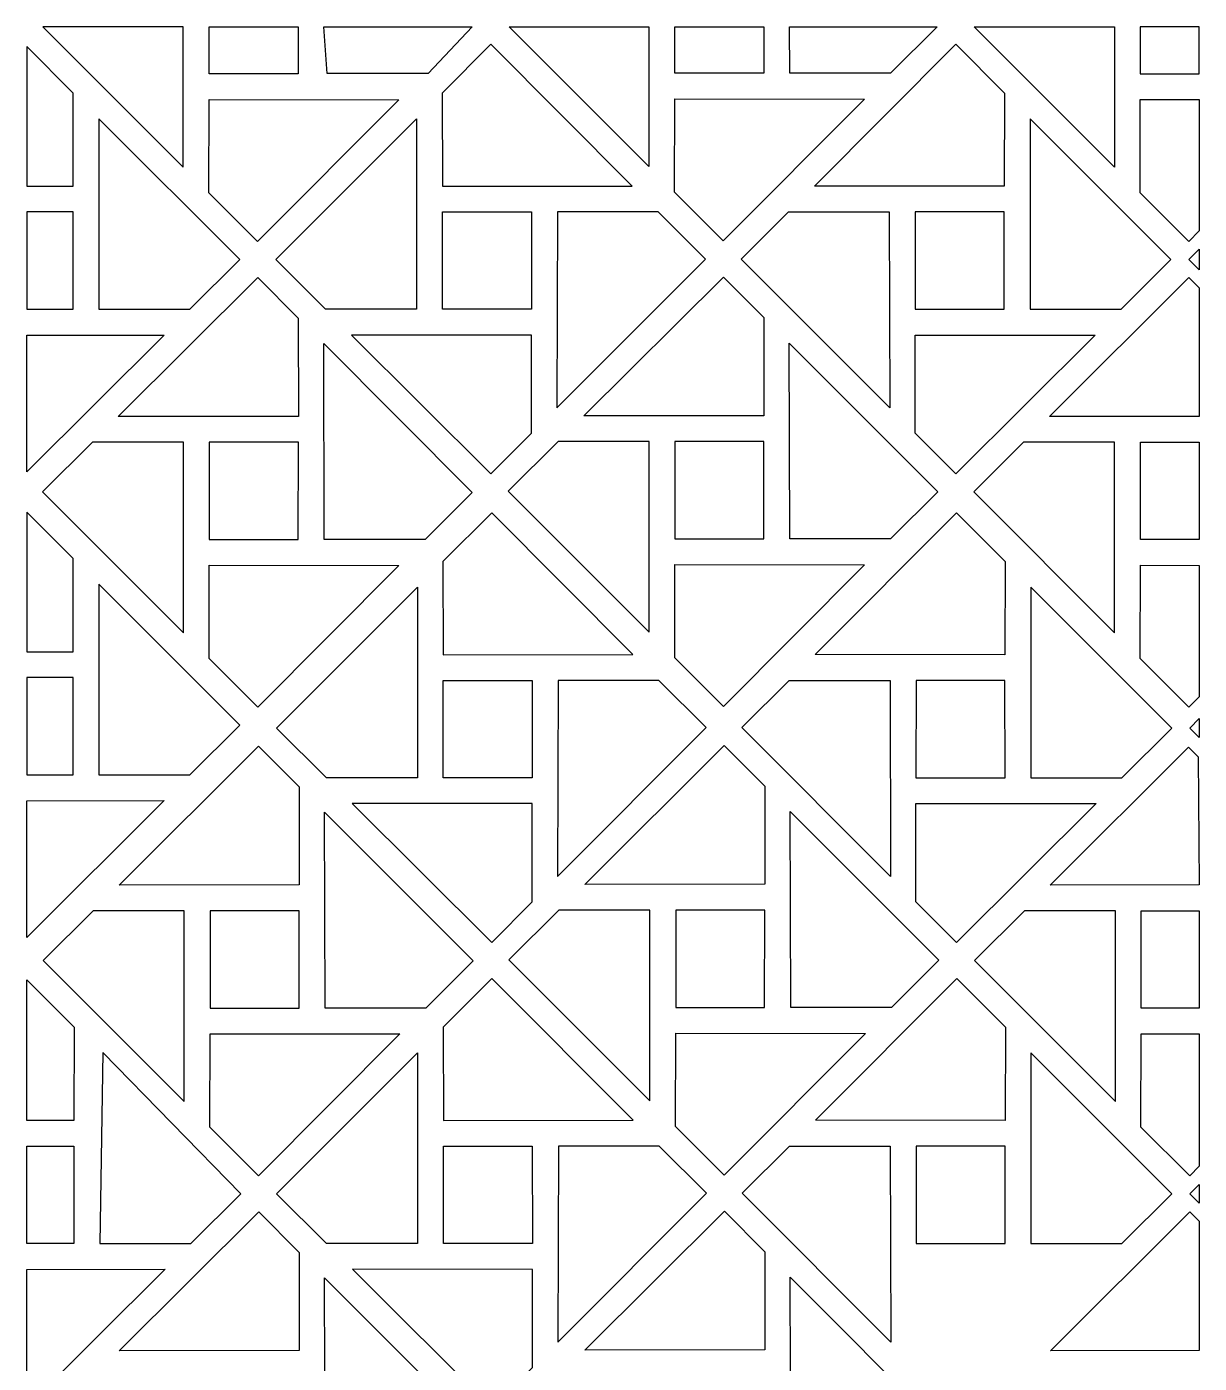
# Model space of a CAD drawing. Header units: centimetres. Extents: x -85 to 85, y -108 to 108.
# Drawn here: x -85 to -3.1, y 14.3 to 107.6 of the extents above; entities that cross this region are included whole.
import ezdxf

# ---------------------------------------------------------------- set-up
doc = ezdxf.new("R2010")
doc.units = ezdxf.units.CM
doc.header["$MEASUREMENT"] = 0
doc.layers.add('layer 1', color=7, linetype='Continuous')

msp = doc.modelspace()

# ---------------------------------------------------------------- linework, layer by layer
at = {"layer": 'layer 1', "color": 177}
for points, knots in [([(-83.82229, 107.6287), (-83.82229, 107.6287), (-74.02017, 107.62869), (-74.02017, 107.62869), (-74.02017, 107.62869), (-74.02017, 107.62869), (-74.02049, 97.82103), (-74.02049, 97.82103), (-74.02049, 97.82103), (-74.02049, 97.82103), (-83.82229, 107.6287), (-83.82229, 107.6287)], [0, 0, 0, 0, 0.25, 0.25, 0.25, 0.25, 0.5, 0.5, 0.5, 0.5, 1, 1, 1, 1]), ([(-66.006, 107.62869), (-66.006, 107.62869), (-72.21805, 107.62869), (-72.21805, 107.62869), (-72.21805, 107.62869), (-72.21805, 107.62869), (-72.21789, 104.33519), (-72.21789, 104.33519), (-72.21789, 104.33519), (-72.21789, 104.33519), (-66.0105, 104.33519), (-66.0105, 104.33519), (-66.0105, 104.33519), (-66.0105, 104.33519), (-66.006, 107.62869), (-66.006, 107.62869)], [0, 0, 0, 0, 0.2, 0.2, 0.2, 0.2, 0.4, 0.4, 0.4, 0.4, 0.6, 0.6, 0.6, 0.6, 1, 1, 1, 1]), ([(-64.20351, 107.62869), (-64.20351, 107.62869), (-63.97301, 104.36098), (-63.97301, 104.36098), (-63.97301, 104.36098), (-63.97301, 104.36098), (-56.93995, 104.36098), (-56.93995, 104.36098), (-56.93995, 104.36098), (-56.93995, 104.36098), (-53.85837, 107.62869), (-53.85837, 107.62869), (-53.85837, 107.62869), (-53.85837, 107.62869), (-64.20351, 107.62869), (-64.20351, 107.62869)], [0, 0, 0, 0, 0.2, 0.2, 0.2, 0.2, 0.4, 0.4, 0.4, 0.4, 0.6, 0.6, 0.6, 0.6, 1, 1, 1, 1]), ([(-41.5166, 107.6287), (-41.5166, 107.6287), (-51.27441, 107.6287), (-51.27441, 107.6287), (-51.27441, 107.6287), (-51.27441, 107.6287), (-41.51692, 97.86537), (-41.51692, 97.86537), (-41.51692, 97.86537), (-41.51692, 97.86537), (-41.5166, 107.6287), (-41.5166, 107.6287)], [0, 0, 0, 0, 0.25, 0.25, 0.25, 0.25, 0.5, 0.5, 0.5, 0.5, 1, 1, 1, 1]), ([(-33.50248, 107.62868), (-33.50248, 107.62868), (-39.71449, 107.62869), (-39.71449, 107.62869), (-39.71449, 107.62869), (-39.71449, 107.62869), (-39.71432, 104.37953), (-39.71432, 104.37953), (-39.71432, 104.37953), (-39.71432, 104.37953), (-33.50693, 104.37953), (-33.50693, 104.37953), (-33.50693, 104.37953), (-33.50693, 104.37953), (-33.50248, 107.62868), (-33.50248, 107.62868)], [0, 0, 0, 0, 0.2, 0.2, 0.2, 0.2, 0.4, 0.4, 0.4, 0.4, 0.6, 0.6, 0.6, 0.6, 1, 1, 1, 1]), ([(-21.39924, 107.62869), (-21.39924, 107.62869), (-31.69981, 107.62868), (-31.69981, 107.62868), (-31.69981, 107.62868), (-31.69981, 107.62868), (-31.69052, 104.37953), (-31.69052, 104.37953), (-31.69052, 104.37953), (-31.69052, 104.37953), (-24.65746, 104.37953), (-24.65746, 104.37953), (-24.65746, 104.37953), (-24.65746, 104.37953), (-21.39924, 107.62869), (-21.39924, 107.62869)], [0, 0, 0, 0, 0.2, 0.2, 0.2, 0.2, 0.4, 0.4, 0.4, 0.4, 0.6, 0.6, 0.6, 0.6, 1, 1, 1, 1]), ([(-9.02043, 107.62868), (-9.02043, 107.62868), (-18.82235, 107.62869), (-18.82235, 107.62869), (-18.82235, 107.62869), (-18.82235, 107.62869), (-9.02075, 97.82123), (-9.02075, 97.82123), (-9.02075, 97.82123), (-9.02075, 97.82123), (-9.02043, 107.62868), (-9.02043, 107.62868)], [0, 0, 0, 0, 0.25, 0.25, 0.25, 0.25, 0.5, 0.5, 0.5, 0.5, 1, 1, 1, 1]), ([(-7.21832, 107.6287), (-7.21832, 107.6287), (-3.1031, 107.62867), (-3.1031, 107.62867), (-3.1031, 107.62867), (-3.1031, 107.62867), (-3.10313, 104.33539), (-3.10313, 104.33539), (-3.10313, 104.33539), (-3.10313, 104.33539), (-7.21815, 104.33539), (-7.21815, 104.33539), (-7.21815, 104.33539), (-7.21815, 104.33539), (-7.21832, 107.6287), (-7.21832, 107.6287)], [0, 0, 0, 0, 0.2, 0.2, 0.2, 0.2, 0.4, 0.4, 0.4, 0.4, 0.6, 0.6, 0.6, 0.6, 1, 1, 1, 1]), ([(-42.69221, 96.50137), (-42.69221, 96.50137), (-55.93214, 96.48756), (-55.93214, 96.48756), (-55.93214, 96.48756), (-55.93214, 96.48756), (-55.95015, 102.99781), (-55.95015, 102.99781), (-55.95015, 102.99781), (-55.95015, 102.99781), (-52.54994, 106.40093), (-52.54994, 106.40093), (-52.54994, 106.40093), (-52.54994, 106.40093), (-42.69221, 96.50137), (-42.69221, 96.50137)], [0, 0, 0, 0, 0.2, 0.2, 0.2, 0.2, 0.4, 0.4, 0.4, 0.4, 0.6, 0.6, 0.6, 0.6, 1, 1, 1, 1]), ([(-29.95875, 96.50137), (-29.95875, 96.50137), (-16.71882, 96.48756), (-16.71882, 96.48756), (-16.71882, 96.48756), (-16.71882, 96.48756), (-16.70081, 102.99781), (-16.70081, 102.99781), (-16.70081, 102.99781), (-16.70081, 102.99781), (-20.10102, 106.40093), (-20.10102, 106.40093), (-20.10102, 106.40093), (-20.10102, 106.40093), (-29.95875, 96.50137), (-29.95875, 96.50137)], [0, 0, 0, 0, 0.2, 0.2, 0.2, 0.2, 0.4, 0.4, 0.4, 0.4, 0.6, 0.6, 0.6, 0.6, 1, 1, 1, 1]), ([(-84.95026, 106.25005), (-84.95026, 106.25005), (-81.7008, 102.99781), (-81.7008, 102.99781), (-81.7008, 102.99781), (-81.7008, 102.99781), (-81.71881, 96.48756), (-81.71881, 96.48756), (-81.71881, 96.48756), (-81.71881, 96.48756), (-84.95026, 96.49091), (-84.95026, 96.49091), (-84.95026, 96.49091), (-84.95026, 96.49091), (-84.95026, 106.25005), (-84.95026, 106.25005)], [0, 0, 0, 0, 0.2, 0.2, 0.2, 0.2, 0.4, 0.4, 0.4, 0.4, 0.6, 0.6, 0.6, 0.6, 1, 1, 1, 1]), ([(-58.97792, 102.52819), (-58.97792, 102.52819), (-72.21785, 102.542), (-72.21785, 102.542), (-72.21785, 102.542), (-72.21785, 102.542), (-72.23586, 96.03175), (-72.23586, 96.03175), (-72.23586, 96.03175), (-72.23586, 96.03175), (-68.83565, 92.62863), (-68.83565, 92.62863), (-68.83565, 92.62863), (-68.83565, 92.62863), (-58.97792, 102.52819), (-58.97792, 102.52819)], [0, 0, 0, 0, 0.2, 0.2, 0.2, 0.2, 0.4, 0.4, 0.4, 0.4, 0.6, 0.6, 0.6, 0.6, 1, 1, 1, 1]), ([(-26.47435, 102.57253), (-26.47435, 102.57253), (-39.71428, 102.58634), (-39.71428, 102.58634), (-39.71428, 102.58634), (-39.71428, 102.58634), (-39.73229, 96.07609), (-39.73229, 96.07609), (-39.73229, 96.07609), (-39.73229, 96.07609), (-36.33208, 92.67297), (-36.33208, 92.67297), (-36.33208, 92.67297), (-36.33208, 92.67297), (-26.47435, 102.57253), (-26.47435, 102.57253)], [0, 0, 0, 0, 0.2, 0.2, 0.2, 0.2, 0.4, 0.4, 0.4, 0.4, 0.6, 0.6, 0.6, 0.6, 1, 1, 1, 1]), ([(-3.10312, 93.36473), (-3.10312, 93.36473), (-3.10312, 102.5379), (-3.10312, 102.5379), (-3.10312, 102.5379), (-3.10312, 102.5379), (-7.21811, 102.5422), (-7.21811, 102.5422), (-7.21811, 102.5422), (-7.21811, 102.5422), (-7.23612, 96.03195), (-7.23612, 96.03195), (-7.23612, 96.03195), (-7.23612, 96.03195), (-3.83591, 92.62883), (-3.83591, 92.62883), (-3.83591, 92.62883), (-3.83591, 92.62883), (-3.10312, 93.36473), (-3.10312, 93.36473)], [0, 0, 0, 0, 0.16666667, 0.16666667, 0.16666667, 0.16666667, 0.33333333, 0.33333333, 0.33333333, 0.33333333, 0.5, 0.5, 0.5, 0.5, 0.66666667, 0.66666667, 0.66666667, 0.66666667, 1, 1, 1, 1]), ([(-79.91617, 101.20853), (-79.91617, 101.20853), (-70.07832, 91.36479), (-70.07832, 91.36479), (-70.07832, 91.36479), (-70.07832, 91.36479), (-73.56486, 87.89549), (-73.56486, 87.89549), (-73.56486, 87.89549), (-73.56486, 87.89549), (-79.91659, 87.89531), (-79.91659, 87.89531), (-79.91659, 87.89531), (-79.91659, 87.89531), (-79.91617, 101.20853), (-79.91617, 101.20853)], [0, 0, 0, 0, 0.2, 0.2, 0.2, 0.2, 0.4, 0.4, 0.4, 0.4, 0.6, 0.6, 0.6, 0.6, 1, 1, 1, 1]), ([(-57.73478, 101.20853), (-57.73478, 101.20853), (-67.57263, 91.36479), (-67.57263, 91.36479), (-67.57263, 91.36479), (-67.57263, 91.36479), (-64.08609, 87.89549), (-64.08609, 87.89549), (-64.08609, 87.89549), (-64.08609, 87.89549), (-57.73436, 87.89531), (-57.73436, 87.89531), (-57.73436, 87.89531), (-57.73436, 87.89531), (-57.73478, 101.20853), (-57.73478, 101.20853)], [0, 0, 0, 0, 0.2, 0.2, 0.2, 0.2, 0.4, 0.4, 0.4, 0.4, 0.6, 0.6, 0.6, 0.6, 1, 1, 1, 1]), ([(-14.91618, 101.20853), (-14.91618, 101.20853), (-5.07833, 91.36479), (-5.07833, 91.36479), (-5.07833, 91.36479), (-5.07833, 91.36479), (-8.56487, 87.89549), (-8.56487, 87.89549), (-8.56487, 87.89549), (-8.56487, 87.89549), (-14.9166, 87.89531), (-14.9166, 87.89531), (-14.9166, 87.89531), (-14.9166, 87.89531), (-14.91618, 101.20853), (-14.91618, 101.20853)], [0, 0, 0, 0, 0.2, 0.2, 0.2, 0.2, 0.4, 0.4, 0.4, 0.4, 0.6, 0.6, 0.6, 0.6, 1, 1, 1, 1]), ([(-84.95026, 94.69437), (-84.95026, 94.69437), (-81.71877, 94.69437), (-81.71877, 94.69437), (-81.71877, 94.69437), (-81.71877, 94.69437), (-81.71837, 87.8955), (-81.71837, 87.8955), (-81.71837, 87.8955), (-81.71837, 87.8955), (-84.95027, 87.8948), (-84.95027, 87.8948), (-84.95027, 87.8948), (-84.95027, 87.8948), (-84.95026, 94.69437), (-84.95026, 94.69437)], [0, 0, 0, 0, 0.2, 0.2, 0.2, 0.2, 0.4, 0.4, 0.4, 0.4, 0.6, 0.6, 0.6, 0.6, 1, 1, 1, 1]), ([(-55.93258, 87.8955), (-55.93258, 87.8955), (-49.71552, 87.89418), (-49.71552, 87.89418), (-49.71552, 87.89418), (-49.71552, 87.89418), (-49.72479, 94.69437), (-49.72479, 94.69437), (-49.72479, 94.69437), (-49.72479, 94.69437), (-55.93218, 94.69437), (-55.93218, 94.69437), (-55.93218, 94.69437), (-55.93218, 94.69437), (-55.93258, 87.8955), (-55.93258, 87.8955)], [0, 0, 0, 0, 0.2, 0.2, 0.2, 0.2, 0.4, 0.4, 0.4, 0.4, 0.6, 0.6, 0.6, 0.6, 1, 1, 1, 1]), ([(-47.9476, 81.01169), (-47.9476, 81.01169), (-47.90838, 94.69437), (-47.90838, 94.69437), (-47.90838, 94.69437), (-47.90838, 94.69437), (-40.87532, 94.69437), (-40.87532, 94.69437), (-40.87532, 94.69437), (-40.87532, 94.69437), (-37.57266, 91.40087), (-37.57266, 91.40087), (-37.57266, 91.40087), (-37.57266, 91.40087), (-47.9476, 81.01169), (-47.9476, 81.01169)], [0, 0, 0, 0, 0.2, 0.2, 0.2, 0.2, 0.4, 0.4, 0.4, 0.4, 0.6, 0.6, 0.6, 0.6, 1, 1, 1, 1]), ([(-24.70336, 81.01169), (-24.70336, 81.01169), (-24.74258, 94.69437), (-24.74258, 94.69437), (-24.74258, 94.69437), (-24.74258, 94.69437), (-31.77564, 94.69437), (-31.77564, 94.69437), (-31.77564, 94.69437), (-31.77564, 94.69437), (-35.0783, 91.40087), (-35.0783, 91.40087), (-35.0783, 91.40087), (-35.0783, 91.40087), (-24.70336, 81.01169), (-24.70336, 81.01169)], [0, 0, 0, 0, 0.2, 0.2, 0.2, 0.2, 0.4, 0.4, 0.4, 0.4, 0.6, 0.6, 0.6, 0.6, 1, 1, 1, 1]), ([(-16.71838, 87.8955), (-16.71838, 87.8955), (-22.93544, 87.89418), (-22.93544, 87.89418), (-22.93544, 87.89418), (-22.93544, 87.89418), (-22.92617, 94.69437), (-22.92617, 94.69437), (-22.92617, 94.69437), (-22.92617, 94.69437), (-16.71878, 94.69437), (-16.71878, 94.69437), (-16.71878, 94.69437), (-16.71878, 94.69437), (-16.71838, 87.8955), (-16.71838, 87.8955)], [0, 0, 0, 0, 0.2, 0.2, 0.2, 0.2, 0.4, 0.4, 0.4, 0.4, 0.6, 0.6, 0.6, 0.6, 1, 1, 1, 1]), ([(-3.10313, 90.64453), (-3.10313, 90.64453), (-3.10313, 92.08707), (-3.10313, 92.08707), (-3.10313, 92.08707), (-3.10313, 92.08707), (-3.82548, 91.36407), (-3.82548, 91.36407), (-3.82548, 91.36407), (-3.82548, 91.36407), (-3.10313, 90.64453), (-3.10313, 90.64453)], [0, 0, 0, 0, 0.25, 0.25, 0.25, 0.25, 0.5, 0.5, 0.5, 0.5, 1, 1, 1, 1]), ([(-65.99133, 80.41845), (-65.99133, 80.41845), (-65.99263, 87.27116), (-65.99263, 87.27116), (-65.99263, 87.27116), (-65.99263, 87.27116), (-68.82454, 90.10747), (-68.82454, 90.10747), (-68.82454, 90.10747), (-68.82454, 90.10747), (-78.563, 80.40721), (-78.563, 80.40721), (-78.563, 80.40721), (-78.563, 80.40721), (-65.99133, 80.41845), (-65.99133, 80.41845)], [0, 0, 0, 0, 0.2, 0.2, 0.2, 0.2, 0.4, 0.4, 0.4, 0.4, 0.6, 0.6, 0.6, 0.6, 1, 1, 1, 1]), ([(-33.48776, 80.46279), (-33.48776, 80.46279), (-33.48906, 87.3155), (-33.48906, 87.3155), (-33.48906, 87.3155), (-33.48906, 87.3155), (-36.32097, 90.15181), (-36.32097, 90.15181), (-36.32097, 90.15181), (-36.32097, 90.15181), (-46.05943, 80.45155), (-46.05943, 80.45155), (-46.05943, 80.45155), (-46.05943, 80.45155), (-33.48776, 80.46279), (-33.48776, 80.46279)], [0, 0, 0, 0, 0.2, 0.2, 0.2, 0.2, 0.4, 0.4, 0.4, 0.4, 0.6, 0.6, 0.6, 0.6, 1, 1, 1, 1]), ([(-3.10311, 80.41675), (-3.10311, 80.41675), (-3.10313, 89.38486), (-3.10313, 89.38486), (-3.10313, 89.38486), (-3.10313, 89.38486), (-3.8248, 90.10767), (-3.8248, 90.10767), (-3.8248, 90.10767), (-3.8248, 90.10767), (-13.56326, 80.40741), (-13.56326, 80.40741), (-13.56326, 80.40741), (-13.56326, 80.40741), (-3.10311, 80.41675), (-3.10311, 80.41675)], [0, 0, 0, 0, 0.2, 0.2, 0.2, 0.2, 0.4, 0.4, 0.4, 0.4, 0.6, 0.6, 0.6, 0.6, 1, 1, 1, 1]), ([(-84.95026, 86.09265), (-84.95026, 86.09265), (-84.95025, 76.55113), (-84.95025, 76.55113), (-84.95025, 76.55113), (-84.95025, 76.55113), (-75.36256, 86.10124), (-75.36256, 86.10124), (-75.36256, 86.10124), (-75.36256, 86.10124), (-84.95026, 86.09265), (-84.95026, 86.09265)], [0, 0, 0, 0, 0.25, 0.25, 0.25, 0.25, 0.5, 0.5, 0.5, 0.5, 1, 1, 1, 1]), ([(-49.71672, 86.09), (-49.71672, 86.09), (-49.71802, 79.23729), (-49.71802, 79.23729), (-49.71802, 79.23729), (-49.71802, 79.23729), (-52.54993, 76.40098), (-52.54993, 76.40098), (-52.54993, 76.40098), (-52.54993, 76.40098), (-62.28839, 86.10124), (-62.28839, 86.10124), (-62.28839, 86.10124), (-62.28839, 86.10124), (-49.71672, 86.09), (-49.71672, 86.09)], [0, 0, 0, 0, 0.2, 0.2, 0.2, 0.2, 0.4, 0.4, 0.4, 0.4, 0.6, 0.6, 0.6, 0.6, 1, 1, 1, 1]), ([(-22.93424, 86.09), (-22.93424, 86.09), (-22.93294, 79.23729), (-22.93294, 79.23729), (-22.93294, 79.23729), (-22.93294, 79.23729), (-20.10103, 76.40098), (-20.10103, 76.40098), (-20.10103, 76.40098), (-20.10103, 76.40098), (-10.36257, 86.10124), (-10.36257, 86.10124), (-10.36257, 86.10124), (-10.36257, 86.10124), (-22.93424, 86.09), (-22.93424, 86.09)], [0, 0, 0, 0, 0.2, 0.2, 0.2, 0.2, 0.4, 0.4, 0.4, 0.4, 0.6, 0.6, 0.6, 0.6, 1, 1, 1, 1]), ([(-64.22221, 85.49676), (-64.22221, 85.49676), (-64.18299, 71.81408), (-64.18299, 71.81408), (-64.18299, 71.81408), (-64.18299, 71.81408), (-57.14993, 71.81408), (-57.14993, 71.81408), (-57.14993, 71.81408), (-57.14993, 71.81408), (-53.84727, 75.10758), (-53.84727, 75.10758), (-53.84727, 75.10758), (-53.84727, 75.10758), (-64.22221, 85.49676), (-64.22221, 85.49676)], [0, 0, 0, 0, 0.2, 0.2, 0.2, 0.2, 0.4, 0.4, 0.4, 0.4, 0.6, 0.6, 0.6, 0.6, 1, 1, 1, 1]), ([(-31.71864, 85.5411), (-31.71864, 85.5411), (-31.67942, 71.85842), (-31.67942, 71.85842), (-31.67942, 71.85842), (-31.67942, 71.85842), (-24.64636, 71.85842), (-24.64636, 71.85842), (-24.64636, 71.85842), (-24.64636, 71.85842), (-21.3437, 75.15192), (-21.3437, 75.15192), (-21.3437, 75.15192), (-21.3437, 75.15192), (-31.71864, 85.5411), (-31.71864, 85.5411)], [0, 0, 0, 0, 0.2, 0.2, 0.2, 0.2, 0.4, 0.4, 0.4, 0.4, 0.6, 0.6, 0.6, 0.6, 1, 1, 1, 1]), ([(-74.00939, 65.29992), (-74.00939, 65.29992), (-83.84724, 75.14366), (-83.84724, 75.14366), (-83.84724, 75.14366), (-83.84724, 75.14366), (-80.3607, 78.61296), (-80.3607, 78.61296), (-80.3607, 78.61296), (-80.3607, 78.61296), (-74.00897, 78.61314), (-74.00897, 78.61314), (-74.00897, 78.61314), (-74.00897, 78.61314), (-74.00939, 65.29992), (-74.00939, 65.29992)], [0, 0, 0, 0, 0.2, 0.2, 0.2, 0.2, 0.4, 0.4, 0.4, 0.4, 0.6, 0.6, 0.6, 0.6, 1, 1, 1, 1]), ([(-72.20719, 78.61295), (-72.20719, 78.61295), (-65.99013, 78.61427), (-65.99013, 78.61427), (-65.99013, 78.61427), (-65.99013, 78.61427), (-65.9994, 71.81408), (-65.9994, 71.81408), (-65.9994, 71.81408), (-65.9994, 71.81408), (-72.20679, 71.81408), (-72.20679, 71.81408), (-72.20679, 71.81408), (-72.20679, 71.81408), (-72.20719, 78.61295), (-72.20719, 78.61295)], [0, 0, 0, 0, 0.2, 0.2, 0.2, 0.2, 0.4, 0.4, 0.4, 0.4, 0.6, 0.6, 0.6, 0.6, 1, 1, 1, 1]), ([(-41.50582, 65.34426), (-41.50582, 65.34426), (-51.34367, 75.188), (-51.34367, 75.188), (-51.34367, 75.188), (-51.34367, 75.188), (-47.85713, 78.6573), (-47.85713, 78.6573), (-47.85713, 78.6573), (-47.85713, 78.6573), (-41.5054, 78.65748), (-41.5054, 78.65748), (-41.5054, 78.65748), (-41.5054, 78.65748), (-41.50582, 65.34426), (-41.50582, 65.34426)], [0, 0, 0, 0, 0.2, 0.2, 0.2, 0.2, 0.4, 0.4, 0.4, 0.4, 0.6, 0.6, 0.6, 0.6, 1, 1, 1, 1]), ([(-39.70362, 78.65729), (-39.70362, 78.65729), (-33.48656, 78.65861), (-33.48656, 78.65861), (-33.48656, 78.65861), (-33.48656, 78.65861), (-33.49583, 71.85842), (-33.49583, 71.85842), (-33.49583, 71.85842), (-33.49583, 71.85842), (-39.70322, 71.85842), (-39.70322, 71.85842), (-39.70322, 71.85842), (-39.70322, 71.85842), (-39.70362, 78.65729), (-39.70362, 78.65729)], [0, 0, 0, 0, 0.2, 0.2, 0.2, 0.2, 0.4, 0.4, 0.4, 0.4, 0.6, 0.6, 0.6, 0.6, 1, 1, 1, 1]), ([(-9.00965, 65.30012), (-9.00965, 65.30012), (-18.8475, 75.14386), (-18.8475, 75.14386), (-18.8475, 75.14386), (-18.8475, 75.14386), (-15.36096, 78.61316), (-15.36096, 78.61316), (-15.36096, 78.61316), (-15.36096, 78.61316), (-9.00923, 78.61334), (-9.00923, 78.61334), (-9.00923, 78.61334), (-9.00923, 78.61334), (-9.00965, 65.30012), (-9.00965, 65.30012)], [0, 0, 0, 0, 0.2, 0.2, 0.2, 0.2, 0.4, 0.4, 0.4, 0.4, 0.6, 0.6, 0.6, 0.6, 1, 1, 1, 1]), ([(-3.10313, 71.81428), (-3.10313, 71.81428), (-3.10311, 78.61401), (-3.10311, 78.61401), (-3.10311, 78.61401), (-3.10311, 78.61401), (-7.20745, 78.61315), (-7.20745, 78.61315), (-7.20745, 78.61315), (-7.20745, 78.61315), (-7.20705, 71.81428), (-7.20705, 71.81428), (-7.20705, 71.81428), (-7.20705, 71.81428), (-3.10313, 71.81428), (-3.10313, 71.81428)], [0, 0, 0, 0, 0.2, 0.2, 0.2, 0.2, 0.4, 0.4, 0.4, 0.4, 0.6, 0.6, 0.6, 0.6, 1, 1, 1, 1]), ([(-84.95026, 73.73622), (-84.95026, 73.73622), (-81.7014, 70.48457), (-81.7014, 70.48457), (-81.7014, 70.48457), (-81.7014, 70.48457), (-81.71941, 63.97432), (-81.71941, 63.97432), (-81.71941, 63.97432), (-81.71941, 63.97432), (-84.95026, 63.97768), (-84.95026, 63.97768), (-84.95026, 63.97768), (-84.95026, 63.97768), (-84.95026, 73.73622), (-84.95026, 73.73622)], [0, 0, 0, 0, 0.2, 0.2, 0.2, 0.2, 0.4, 0.4, 0.4, 0.4, 0.6, 0.6, 0.6, 0.6, 1, 1, 1, 1]), ([(-42.63704, 63.78568), (-42.63704, 63.78568), (-55.87697, 63.77187), (-55.87697, 63.77187), (-55.87697, 63.77187), (-55.87697, 63.77187), (-55.89498, 70.28212), (-55.89498, 70.28212), (-55.89498, 70.28212), (-55.89498, 70.28212), (-52.49477, 73.68524), (-52.49477, 73.68524), (-52.49477, 73.68524), (-52.49477, 73.68524), (-42.63704, 63.78568), (-42.63704, 63.78568)], [0, 0, 0, 0, 0.2, 0.2, 0.2, 0.2, 0.4, 0.4, 0.4, 0.4, 0.6, 0.6, 0.6, 0.6, 1, 1, 1, 1]), ([(-29.90358, 63.78568), (-29.90358, 63.78568), (-16.66365, 63.77187), (-16.66365, 63.77187), (-16.66365, 63.77187), (-16.66365, 63.77187), (-16.64564, 70.28212), (-16.64564, 70.28212), (-16.64564, 70.28212), (-16.64564, 70.28212), (-20.04585, 73.68524), (-20.04585, 73.68524), (-20.04585, 73.68524), (-20.04585, 73.68524), (-29.90358, 63.78568), (-29.90358, 63.78568)], [0, 0, 0, 0, 0.2, 0.2, 0.2, 0.2, 0.4, 0.4, 0.4, 0.4, 0.6, 0.6, 0.6, 0.6, 1, 1, 1, 1]), ([(-58.96682, 70.00708), (-58.96682, 70.00708), (-72.20675, 70.02089), (-72.20675, 70.02089), (-72.20675, 70.02089), (-72.20675, 70.02089), (-72.22476, 63.51064), (-72.22476, 63.51064), (-72.22476, 63.51064), (-72.22476, 63.51064), (-68.82455, 60.10752), (-68.82455, 60.10752), (-68.82455, 60.10752), (-68.82455, 60.10752), (-58.96682, 70.00708), (-58.96682, 70.00708)], [0, 0, 0, 0, 0.2, 0.2, 0.2, 0.2, 0.4, 0.4, 0.4, 0.4, 0.6, 0.6, 0.6, 0.6, 1, 1, 1, 1]), ([(-26.46325, 70.05142), (-26.46325, 70.05142), (-39.70318, 70.06523), (-39.70318, 70.06523), (-39.70318, 70.06523), (-39.70318, 70.06523), (-39.72119, 63.55498), (-39.72119, 63.55498), (-39.72119, 63.55498), (-39.72119, 63.55498), (-36.32098, 60.15186), (-36.32098, 60.15186), (-36.32098, 60.15186), (-36.32098, 60.15186), (-26.46325, 70.05142), (-26.46325, 70.05142)], [0, 0, 0, 0, 0.2, 0.2, 0.2, 0.2, 0.4, 0.4, 0.4, 0.4, 0.6, 0.6, 0.6, 0.6, 1, 1, 1, 1]), ([(-3.10311, 60.83248), (-3.10311, 60.83248), (-3.10312, 70.0168), (-3.10312, 70.0168), (-3.10312, 70.0168), (-3.10312, 70.0168), (-7.20701, 70.02109), (-7.20701, 70.02109), (-7.20701, 70.02109), (-7.20701, 70.02109), (-7.22502, 63.51084), (-7.22502, 63.51084), (-7.22502, 63.51084), (-7.22502, 63.51084), (-3.82481, 60.10772), (-3.82481, 60.10772), (-3.82481, 60.10772), (-3.82481, 60.10772), (-3.10311, 60.83248), (-3.10311, 60.83248)], [0, 0, 0, 0, 0.16666667, 0.16666667, 0.16666667, 0.16666667, 0.33333333, 0.33333333, 0.33333333, 0.33333333, 0.5, 0.5, 0.5, 0.5, 0.66666667, 0.66666667, 0.66666667, 0.66666667, 1, 1, 1, 1]), ([(-79.91677, 68.69529), (-79.91677, 68.69529), (-70.07892, 58.85155), (-70.07892, 58.85155), (-70.07892, 58.85155), (-70.07892, 58.85155), (-73.56546, 55.38225), (-73.56546, 55.38225), (-73.56546, 55.38225), (-73.56546, 55.38225), (-79.91719, 55.38207), (-79.91719, 55.38207), (-79.91719, 55.38207), (-79.91719, 55.38207), (-79.91677, 68.69529), (-79.91677, 68.69529)], [0, 0, 0, 0, 0.2, 0.2, 0.2, 0.2, 0.4, 0.4, 0.4, 0.4, 0.6, 0.6, 0.6, 0.6, 1, 1, 1, 1]), ([(-57.67961, 68.49284), (-57.67961, 68.49284), (-67.51746, 58.6491), (-67.51746, 58.6491), (-67.51746, 58.6491), (-67.51746, 58.6491), (-64.03092, 55.1798), (-64.03092, 55.1798), (-64.03092, 55.1798), (-64.03092, 55.1798), (-57.67919, 55.17962), (-57.67919, 55.17962), (-57.67919, 55.17962), (-57.67919, 55.17962), (-57.67961, 68.49284), (-57.67961, 68.49284)], [0, 0, 0, 0, 0.2, 0.2, 0.2, 0.2, 0.4, 0.4, 0.4, 0.4, 0.6, 0.6, 0.6, 0.6, 1, 1, 1, 1]), ([(-14.86101, 68.49284), (-14.86101, 68.49284), (-5.02316, 58.6491), (-5.02316, 58.6491), (-5.02316, 58.6491), (-5.02316, 58.6491), (-8.5097, 55.1798), (-8.5097, 55.1798), (-8.5097, 55.1798), (-8.5097, 55.1798), (-14.86143, 55.17962), (-14.86143, 55.17962), (-14.86143, 55.17962), (-14.86143, 55.17962), (-14.86101, 68.49284), (-14.86101, 68.49284)], [0, 0, 0, 0, 0.2, 0.2, 0.2, 0.2, 0.4, 0.4, 0.4, 0.4, 0.6, 0.6, 0.6, 0.6, 1, 1, 1, 1]), ([(-84.95025, 62.18113), (-84.95025, 62.18113), (-81.71937, 62.18113), (-81.71937, 62.18113), (-81.71937, 62.18113), (-81.71937, 62.18113), (-81.71897, 55.38226), (-81.71897, 55.38226), (-81.71897, 55.38226), (-81.71897, 55.38226), (-84.95027, 55.38155), (-84.95027, 55.38155), (-84.95027, 55.38155), (-84.95027, 55.38155), (-84.95025, 62.18113), (-84.95025, 62.18113)], [0, 0, 0, 0, 0.2, 0.2, 0.2, 0.2, 0.4, 0.4, 0.4, 0.4, 0.6, 0.6, 0.6, 0.6, 1, 1, 1, 1]), ([(-55.87741, 55.17981), (-55.87741, 55.17981), (-49.66035, 55.17849), (-49.66035, 55.17849), (-49.66035, 55.17849), (-49.66035, 55.17849), (-49.66962, 61.97868), (-49.66962, 61.97868), (-49.66962, 61.97868), (-49.66962, 61.97868), (-55.87701, 61.97868), (-55.87701, 61.97868), (-55.87701, 61.97868), (-55.87701, 61.97868), (-55.87741, 55.17981), (-55.87741, 55.17981)], [0, 0, 0, 0, 0.2, 0.2, 0.2, 0.2, 0.4, 0.4, 0.4, 0.4, 0.6, 0.6, 0.6, 0.6, 1, 1, 1, 1]), ([(-47.89243, 48.296), (-47.89243, 48.296), (-47.85321, 61.97868), (-47.85321, 61.97868), (-47.85321, 61.97868), (-47.85321, 61.97868), (-40.82015, 61.97868), (-40.82015, 61.97868), (-40.82015, 61.97868), (-40.82015, 61.97868), (-37.51749, 58.68518), (-37.51749, 58.68518), (-37.51749, 58.68518), (-37.51749, 58.68518), (-47.89243, 48.296), (-47.89243, 48.296)], [0, 0, 0, 0, 0.2, 0.2, 0.2, 0.2, 0.4, 0.4, 0.4, 0.4, 0.6, 0.6, 0.6, 0.6, 1, 1, 1, 1]), ([(-24.64819, 48.296), (-24.64819, 48.296), (-24.68741, 61.97868), (-24.68741, 61.97868), (-24.68741, 61.97868), (-24.68741, 61.97868), (-31.72047, 61.97868), (-31.72047, 61.97868), (-31.72047, 61.97868), (-31.72047, 61.97868), (-35.02313, 58.68518), (-35.02313, 58.68518), (-35.02313, 58.68518), (-35.02313, 58.68518), (-24.64819, 48.296), (-24.64819, 48.296)], [0, 0, 0, 0, 0.2, 0.2, 0.2, 0.2, 0.4, 0.4, 0.4, 0.4, 0.6, 0.6, 0.6, 0.6, 1, 1, 1, 1]), ([(-16.66321, 55.17981), (-16.66321, 55.17981), (-22.88027, 55.17849), (-22.88027, 55.17849), (-22.88027, 55.17849), (-22.88027, 55.17849), (-22.871, 61.97868), (-22.871, 61.97868), (-22.871, 61.97868), (-22.871, 61.97868), (-16.66361, 61.97868), (-16.66361, 61.97868), (-16.66361, 61.97868), (-16.66361, 61.97868), (-16.66321, 55.17981), (-16.66321, 55.17981)], [0, 0, 0, 0, 0.2, 0.2, 0.2, 0.2, 0.4, 0.4, 0.4, 0.4, 0.6, 0.6, 0.6, 0.6, 1, 1, 1, 1]), ([(-3.10314, 57.98381), (-3.10314, 57.98381), (-3.10312, 59.31617), (-3.10312, 59.31617), (-3.10312, 59.31617), (-3.10312, 59.31617), (-3.77031, 58.64838), (-3.77031, 58.64838), (-3.77031, 58.64838), (-3.77031, 58.64838), (-3.10314, 57.98381), (-3.10314, 57.98381)], [0, 0, 0, 0, 0.25, 0.25, 0.25, 0.25, 0.5, 0.5, 0.5, 0.5, 1, 1, 1, 1]), ([(-65.93616, 47.70276), (-65.93616, 47.70276), (-65.93746, 54.55547), (-65.93746, 54.55547), (-65.93746, 54.55547), (-65.93746, 54.55547), (-68.76937, 57.39178), (-68.76937, 57.39178), (-68.76937, 57.39178), (-68.76937, 57.39178), (-78.50783, 47.69152), (-78.50783, 47.69152), (-78.50783, 47.69152), (-78.50783, 47.69152), (-65.93616, 47.70276), (-65.93616, 47.70276)], [0, 0, 0, 0, 0.2, 0.2, 0.2, 0.2, 0.4, 0.4, 0.4, 0.4, 0.6, 0.6, 0.6, 0.6, 1, 1, 1, 1]), ([(-33.43259, 47.7471), (-33.43259, 47.7471), (-33.43389, 54.59981), (-33.43389, 54.59981), (-33.43389, 54.59981), (-33.43389, 54.59981), (-36.2658, 57.43612), (-36.2658, 57.43612), (-36.2658, 57.43612), (-36.2658, 57.43612), (-46.00426, 47.73586), (-46.00426, 47.73586), (-46.00426, 47.73586), (-46.00426, 47.73586), (-33.43259, 47.7471), (-33.43259, 47.7471)], [0, 0, 0, 0, 0.2, 0.2, 0.2, 0.2, 0.4, 0.4, 0.4, 0.4, 0.6, 0.6, 0.6, 0.6, 1, 1, 1, 1]), ([(-3.10311, 47.70101), (-3.10311, 47.70101), (-3.18516, 56.65484), (-3.18516, 56.65484), (-3.18516, 56.65484), (-3.18516, 56.65484), (-3.85166, 57.32238), (-3.85166, 57.32238), (-3.85166, 57.32238), (-3.85166, 57.32238), (-13.50809, 47.69172), (-13.50809, 47.69172), (-13.50809, 47.69172), (-13.50809, 47.69172), (-3.10311, 47.70101), (-3.10311, 47.70101)], [0, 0, 0, 0, 0.2, 0.2, 0.2, 0.2, 0.4, 0.4, 0.4, 0.4, 0.6, 0.6, 0.6, 0.6, 1, 1, 1, 1]), ([(-84.95026, 53.57941), (-84.95026, 53.57941), (-84.95025, 44.0385), (-84.95025, 44.0385), (-84.95025, 44.0385), (-84.95025, 44.0385), (-75.36316, 53.588), (-75.36316, 53.588), (-75.36316, 53.588), (-75.36316, 53.588), (-84.95026, 53.57941), (-84.95026, 53.57941)], [0, 0, 0, 0, 0.25, 0.25, 0.25, 0.25, 0.5, 0.5, 0.5, 0.5, 1, 1, 1, 1]), ([(-49.66155, 53.37431), (-49.66155, 53.37431), (-49.66285, 46.5216), (-49.66285, 46.5216), (-49.66285, 46.5216), (-49.66285, 46.5216), (-52.49476, 43.68529), (-52.49476, 43.68529), (-52.49476, 43.68529), (-52.49476, 43.68529), (-62.23322, 53.38555), (-62.23322, 53.38555), (-62.23322, 53.38555), (-62.23322, 53.38555), (-49.66155, 53.37431), (-49.66155, 53.37431)], [0, 0, 0, 0, 0.2, 0.2, 0.2, 0.2, 0.4, 0.4, 0.4, 0.4, 0.6, 0.6, 0.6, 0.6, 1, 1, 1, 1]), ([(-22.87907, 53.37431), (-22.87907, 53.37431), (-22.87777, 46.5216), (-22.87777, 46.5216), (-22.87777, 46.5216), (-22.87777, 46.5216), (-20.04586, 43.68529), (-20.04586, 43.68529), (-20.04586, 43.68529), (-20.04586, 43.68529), (-10.3074, 53.38555), (-10.3074, 53.38555), (-10.3074, 53.38555), (-10.3074, 53.38555), (-22.87907, 53.37431), (-22.87907, 53.37431)], [0, 0, 0, 0, 0.2, 0.2, 0.2, 0.2, 0.4, 0.4, 0.4, 0.4, 0.6, 0.6, 0.6, 0.6, 1, 1, 1, 1]), ([(-64.16704, 52.78107), (-64.16704, 52.78107), (-64.12782, 39.09839), (-64.12782, 39.09839), (-64.12782, 39.09839), (-64.12782, 39.09839), (-57.09476, 39.09839), (-57.09476, 39.09839), (-57.09476, 39.09839), (-57.09476, 39.09839), (-53.7921, 42.39189), (-53.7921, 42.39189), (-53.7921, 42.39189), (-53.7921, 42.39189), (-64.16704, 52.78107), (-64.16704, 52.78107)], [0, 0, 0, 0, 0.2, 0.2, 0.2, 0.2, 0.4, 0.4, 0.4, 0.4, 0.6, 0.6, 0.6, 0.6, 1, 1, 1, 1]), ([(-31.66347, 52.82541), (-31.66347, 52.82541), (-31.62425, 39.14273), (-31.62425, 39.14273), (-31.62425, 39.14273), (-31.62425, 39.14273), (-24.59119, 39.14273), (-24.59119, 39.14273), (-24.59119, 39.14273), (-24.59119, 39.14273), (-21.28853, 42.43623), (-21.28853, 42.43623), (-21.28853, 42.43623), (-21.28853, 42.43623), (-31.66347, 52.82541), (-31.66347, 52.82541)], [0, 0, 0, 0, 0.2, 0.2, 0.2, 0.2, 0.4, 0.4, 0.4, 0.4, 0.6, 0.6, 0.6, 0.6, 1, 1, 1, 1]), ([(-73.95422, 32.58423), (-73.95422, 32.58423), (-83.79207, 42.42797), (-83.79207, 42.42797), (-83.79207, 42.42797), (-83.79207, 42.42797), (-80.30553, 45.89727), (-80.30553, 45.89727), (-80.30553, 45.89727), (-80.30553, 45.89727), (-73.9538, 45.89745), (-73.9538, 45.89745), (-73.9538, 45.89745), (-73.9538, 45.89745), (-73.95422, 32.58423), (-73.95422, 32.58423)], [0, 0, 0, 0, 0.2, 0.2, 0.2, 0.2, 0.4, 0.4, 0.4, 0.4, 0.6, 0.6, 0.6, 0.6, 1, 1, 1, 1]), ([(-72.15202, 45.89726), (-72.15202, 45.89726), (-65.93496, 45.89858), (-65.93496, 45.89858), (-65.93496, 45.89858), (-65.93496, 45.89858), (-65.94423, 39.09839), (-65.94423, 39.09839), (-65.94423, 39.09839), (-65.94423, 39.09839), (-72.15162, 39.09839), (-72.15162, 39.09839), (-72.15162, 39.09839), (-72.15162, 39.09839), (-72.15202, 45.89726), (-72.15202, 45.89726)], [0, 0, 0, 0, 0.2, 0.2, 0.2, 0.2, 0.4, 0.4, 0.4, 0.4, 0.6, 0.6, 0.6, 0.6, 1, 1, 1, 1]), ([(-41.45065, 32.62857), (-41.45065, 32.62857), (-51.2885, 42.47231), (-51.2885, 42.47231), (-51.2885, 42.47231), (-51.2885, 42.47231), (-47.80196, 45.94161), (-47.80196, 45.94161), (-47.80196, 45.94161), (-47.80196, 45.94161), (-41.45023, 45.94179), (-41.45023, 45.94179), (-41.45023, 45.94179), (-41.45023, 45.94179), (-41.45065, 32.62857), (-41.45065, 32.62857)], [0, 0, 0, 0, 0.2, 0.2, 0.2, 0.2, 0.4, 0.4, 0.4, 0.4, 0.6, 0.6, 0.6, 0.6, 1, 1, 1, 1]), ([(-39.64845, 45.9416), (-39.64845, 45.9416), (-33.43139, 45.94292), (-33.43139, 45.94292), (-33.43139, 45.94292), (-33.43139, 45.94292), (-33.44066, 39.14273), (-33.44066, 39.14273), (-33.44066, 39.14273), (-33.44066, 39.14273), (-39.64805, 39.14273), (-39.64805, 39.14273), (-39.64805, 39.14273), (-39.64805, 39.14273), (-39.64845, 45.9416), (-39.64845, 45.9416)], [0, 0, 0, 0, 0.2, 0.2, 0.2, 0.2, 0.4, 0.4, 0.4, 0.4, 0.6, 0.6, 0.6, 0.6, 1, 1, 1, 1]), ([(-8.95448, 32.58443), (-8.95448, 32.58443), (-18.79233, 42.42817), (-18.79233, 42.42817), (-18.79233, 42.42817), (-18.79233, 42.42817), (-15.30579, 45.89747), (-15.30579, 45.89747), (-15.30579, 45.89747), (-15.30579, 45.89747), (-8.95406, 45.89765), (-8.95406, 45.89765), (-8.95406, 45.89765), (-8.95406, 45.89765), (-8.95448, 32.58443), (-8.95448, 32.58443)], [0, 0, 0, 0, 0.2, 0.2, 0.2, 0.2, 0.4, 0.4, 0.4, 0.4, 0.6, 0.6, 0.6, 0.6, 1, 1, 1, 1]), ([(-3.10312, 39.09859), (-3.10312, 39.09859), (-3.10312, 45.89831), (-3.10312, 45.89831), (-3.10312, 45.89831), (-3.10312, 45.89831), (-7.15228, 45.89746), (-7.15228, 45.89746), (-7.15228, 45.89746), (-7.15228, 45.89746), (-7.15188, 39.09859), (-7.15188, 39.09859), (-7.15188, 39.09859), (-7.15188, 39.09859), (-3.10312, 39.09859), (-3.10312, 39.09859)], [0, 0, 0, 0, 0.2, 0.2, 0.2, 0.2, 0.4, 0.4, 0.4, 0.4, 0.6, 0.6, 0.6, 0.6, 1, 1, 1, 1]), ([(-84.95027, 41.07959), (-84.95027, 41.07959), (-84.95025, 31.25418), (-84.95025, 31.25418), (-84.95025, 31.25418), (-84.95025, 31.25418), (-81.65254, 31.25076), (-81.65254, 31.25076), (-81.65254, 31.25076), (-81.65254, 31.25076), (-81.63453, 37.76101), (-81.63453, 37.76101), (-81.63453, 37.76101), (-81.63453, 37.76101), (-84.95027, 41.07959), (-84.95027, 41.07959)], [0, 0, 0, 0, 0.2, 0.2, 0.2, 0.2, 0.4, 0.4, 0.4, 0.4, 0.6, 0.6, 0.6, 0.6, 1, 1, 1, 1]), ([(-42.62594, 31.26457), (-42.62594, 31.26457), (-55.86587, 31.25076), (-55.86587, 31.25076), (-55.86587, 31.25076), (-55.86587, 31.25076), (-55.88388, 37.76101), (-55.88388, 37.76101), (-55.88388, 37.76101), (-55.88388, 37.76101), (-52.48367, 41.16413), (-52.48367, 41.16413), (-52.48367, 41.16413), (-52.48367, 41.16413), (-42.62594, 31.26457), (-42.62594, 31.26457)], [0, 0, 0, 0, 0.2, 0.2, 0.2, 0.2, 0.4, 0.4, 0.4, 0.4, 0.6, 0.6, 0.6, 0.6, 1, 1, 1, 1]), ([(-29.89248, 31.26457), (-29.89248, 31.26457), (-16.65255, 31.25076), (-16.65255, 31.25076), (-16.65255, 31.25076), (-16.65255, 31.25076), (-16.63454, 37.76101), (-16.63454, 37.76101), (-16.63454, 37.76101), (-16.63454, 37.76101), (-20.03475, 41.16413), (-20.03475, 41.16413), (-20.03475, 41.16413), (-20.03475, 41.16413), (-29.89248, 31.26457), (-29.89248, 31.26457)], [0, 0, 0, 0, 0.2, 0.2, 0.2, 0.2, 0.4, 0.4, 0.4, 0.4, 0.6, 0.6, 0.6, 0.6, 1, 1, 1, 1]), ([(-26.40808, 37.33573), (-26.40808, 37.33573), (-39.64801, 37.34954), (-39.64801, 37.34954), (-39.64801, 37.34954), (-39.64801, 37.34954), (-39.66602, 30.83929), (-39.66602, 30.83929), (-39.66602, 30.83929), (-39.66602, 30.83929), (-36.26581, 27.43617), (-36.26581, 27.43617), (-36.26581, 27.43617), (-36.26581, 27.43617), (-26.40808, 37.33573), (-26.40808, 37.33573)], [0, 0, 0, 0, 0.2, 0.2, 0.2, 0.2, 0.4, 0.4, 0.4, 0.4, 0.6, 0.6, 0.6, 0.6, 1, 1, 1, 1]), ([(-58.91165, 37.29139), (-58.91165, 37.29139), (-72.15158, 37.3052), (-72.15158, 37.3052), (-72.15158, 37.3052), (-72.15158, 37.3052), (-72.16959, 30.79495), (-72.16959, 30.79495), (-72.16959, 30.79495), (-72.16959, 30.79495), (-68.76938, 27.39183), (-68.76938, 27.39183), (-68.76938, 27.39183), (-68.76938, 27.39183), (-58.91165, 37.29139), (-58.91165, 37.29139)], [0, 0, 0, 0, 0.2, 0.2, 0.2, 0.2, 0.4, 0.4, 0.4, 0.4, 0.6, 0.6, 0.6, 0.6, 1, 1, 1, 1]), ([(-3.10311, 28.06139), (-3.10311, 28.06139), (-3.10313, 37.30117), (-3.10313, 37.30117), (-3.10313, 37.30117), (-3.10313, 37.30117), (-7.15184, 37.3054), (-7.15184, 37.3054), (-7.15184, 37.3054), (-7.15184, 37.3054), (-7.16985, 30.79515), (-7.16985, 30.79515), (-7.16985, 30.79515), (-7.16985, 30.79515), (-3.76964, 27.39203), (-3.76964, 27.39203), (-3.76964, 27.39203), (-3.76964, 27.39203), (-3.10311, 28.06139), (-3.10311, 28.06139)], [0, 0, 0, 0, 0.16666667, 0.16666667, 0.16666667, 0.16666667, 0.33333333, 0.33333333, 0.33333333, 0.33333333, 0.5, 0.5, 0.5, 0.5, 0.66666667, 0.66666667, 0.66666667, 0.66666667, 1, 1, 1, 1]), ([(-79.62882, 35.99752), (-79.62882, 35.99752), (-70.01205, 26.12799), (-70.01205, 26.12799), (-70.01205, 26.12799), (-70.01205, 26.12799), (-73.49859, 22.65869), (-73.49859, 22.65869), (-73.49859, 22.65869), (-73.49859, 22.65869), (-79.85032, 22.65851), (-79.85032, 22.65851), (-79.85032, 22.65851), (-79.85032, 22.65851), (-79.62882, 35.99752), (-79.62882, 35.99752)], [0, 0, 0, 0, 0.2, 0.2, 0.2, 0.2, 0.4, 0.4, 0.4, 0.4, 0.6, 0.6, 0.6, 0.6, 1, 1, 1, 1]), ([(-57.66851, 35.97173), (-57.66851, 35.97173), (-67.50636, 26.12799), (-67.50636, 26.12799), (-67.50636, 26.12799), (-67.50636, 26.12799), (-64.01982, 22.65869), (-64.01982, 22.65869), (-64.01982, 22.65869), (-64.01982, 22.65869), (-57.66809, 22.65851), (-57.66809, 22.65851), (-57.66809, 22.65851), (-57.66809, 22.65851), (-57.66851, 35.97173), (-57.66851, 35.97173)], [0, 0, 0, 0, 0.2, 0.2, 0.2, 0.2, 0.4, 0.4, 0.4, 0.4, 0.6, 0.6, 0.6, 0.6, 1, 1, 1, 1]), ([(-14.84991, 35.97173), (-14.84991, 35.97173), (-5.01206, 26.12799), (-5.01206, 26.12799), (-5.01206, 26.12799), (-5.01206, 26.12799), (-8.4986, 22.65869), (-8.4986, 22.65869), (-8.4986, 22.65869), (-8.4986, 22.65869), (-14.85033, 22.65851), (-14.85033, 22.65851), (-14.85033, 22.65851), (-14.85033, 22.65851), (-14.84991, 35.97173), (-14.84991, 35.97173)], [0, 0, 0, 0, 0.2, 0.2, 0.2, 0.2, 0.4, 0.4, 0.4, 0.4, 0.6, 0.6, 0.6, 0.6, 1, 1, 1, 1]), ([(-84.95027, 29.45757), (-84.95027, 29.45757), (-84.95027, 22.65798), (-84.95027, 22.65798), (-84.95027, 22.65798), (-84.95027, 22.65798), (-81.6521, 22.6587), (-81.6521, 22.6587), (-81.6521, 22.6587), (-81.6521, 22.6587), (-81.6525, 29.45757), (-81.6525, 29.45757), (-81.6525, 29.45757), (-81.6525, 29.45757), (-84.95027, 29.45757), (-84.95027, 29.45757)], [0, 0, 0, 0, 0.2, 0.2, 0.2, 0.2, 0.4, 0.4, 0.4, 0.4, 0.6, 0.6, 0.6, 0.6, 1, 1, 1, 1]), ([(-55.86631, 22.6587), (-55.86631, 22.6587), (-49.64925, 22.65738), (-49.64925, 22.65738), (-49.64925, 22.65738), (-49.64925, 22.65738), (-49.65852, 29.45757), (-49.65852, 29.45757), (-49.65852, 29.45757), (-49.65852, 29.45757), (-55.86591, 29.45757), (-55.86591, 29.45757), (-55.86591, 29.45757), (-55.86591, 29.45757), (-55.86631, 22.6587), (-55.86631, 22.6587)], [0, 0, 0, 0, 0.2, 0.2, 0.2, 0.2, 0.4, 0.4, 0.4, 0.4, 0.6, 0.6, 0.6, 0.6, 1, 1, 1, 1]), ([(-47.88133, 15.77489), (-47.88133, 15.77489), (-47.84211, 29.45757), (-47.84211, 29.45757), (-47.84211, 29.45757), (-47.84211, 29.45757), (-40.80905, 29.45757), (-40.80905, 29.45757), (-40.80905, 29.45757), (-40.80905, 29.45757), (-37.50639, 26.16407), (-37.50639, 26.16407), (-37.50639, 26.16407), (-37.50639, 26.16407), (-47.88133, 15.77489), (-47.88133, 15.77489)], [0, 0, 0, 0, 0.2, 0.2, 0.2, 0.2, 0.4, 0.4, 0.4, 0.4, 0.6, 0.6, 0.6, 0.6, 1, 1, 1, 1]), ([(-24.63709, 15.77489), (-24.63709, 15.77489), (-24.67631, 29.45757), (-24.67631, 29.45757), (-24.67631, 29.45757), (-24.67631, 29.45757), (-31.70937, 29.45757), (-31.70937, 29.45757), (-31.70937, 29.45757), (-31.70937, 29.45757), (-35.01203, 26.16407), (-35.01203, 26.16407), (-35.01203, 26.16407), (-35.01203, 26.16407), (-24.63709, 15.77489), (-24.63709, 15.77489)], [0, 0, 0, 0, 0.2, 0.2, 0.2, 0.2, 0.4, 0.4, 0.4, 0.4, 0.6, 0.6, 0.6, 0.6, 1, 1, 1, 1]), ([(-16.65211, 22.6587), (-16.65211, 22.6587), (-22.86917, 22.65738), (-22.86917, 22.65738), (-22.86917, 22.65738), (-22.86917, 22.65738), (-22.8599, 29.45757), (-22.8599, 29.45757), (-22.8599, 29.45757), (-22.8599, 29.45757), (-16.65251, 29.45757), (-16.65251, 29.45757), (-16.65251, 29.45757), (-16.65251, 29.45757), (-16.65211, 22.6587), (-16.65211, 22.6587)], [0, 0, 0, 0, 0.2, 0.2, 0.2, 0.2, 0.4, 0.4, 0.4, 0.4, 0.6, 0.6, 0.6, 0.6, 1, 1, 1, 1]), ([(-3.10313, 25.47375), (-3.10313, 25.47375), (-3.10312, 26.78395), (-3.10312, 26.78395), (-3.10312, 26.78395), (-3.10312, 26.78395), (-3.75921, 26.12727), (-3.75921, 26.12727), (-3.75921, 26.12727), (-3.75921, 26.12727), (-3.10313, 25.47375), (-3.10313, 25.47375)], [0, 0, 0, 0, 0.25, 0.25, 0.25, 0.25, 0.5, 0.5, 0.5, 0.5, 1, 1, 1, 1]), ([(-65.92506, 15.18165), (-65.92506, 15.18165), (-65.92636, 22.03436), (-65.92636, 22.03436), (-65.92636, 22.03436), (-65.92636, 22.03436), (-68.75827, 24.87067), (-68.75827, 24.87067), (-68.75827, 24.87067), (-68.75827, 24.87067), (-78.49673, 15.17041), (-78.49673, 15.17041), (-78.49673, 15.17041), (-78.49673, 15.17041), (-65.92506, 15.18165), (-65.92506, 15.18165)], [0, 0, 0, 0, 0.2, 0.2, 0.2, 0.2, 0.4, 0.4, 0.4, 0.4, 0.6, 0.6, 0.6, 0.6, 1, 1, 1, 1]), ([(-33.42149, 15.22599), (-33.42149, 15.22599), (-33.42279, 22.0787), (-33.42279, 22.0787), (-33.42279, 22.0787), (-33.42279, 22.0787), (-36.2547, 24.91501), (-36.2547, 24.91501), (-36.2547, 24.91501), (-36.2547, 24.91501), (-45.99316, 15.21475), (-45.99316, 15.21475), (-45.99316, 15.21475), (-45.99316, 15.21475), (-33.42149, 15.22599), (-33.42149, 15.22599)], [0, 0, 0, 0, 0.2, 0.2, 0.2, 0.2, 0.4, 0.4, 0.4, 0.4, 0.6, 0.6, 0.6, 0.6, 1, 1, 1, 1]), ([(-3.10311, 15.1799), (-3.10311, 15.1799), (-3.10313, 24.21443), (-3.10313, 24.21443), (-3.10313, 24.21443), (-3.10313, 24.21443), (-3.75853, 24.87087), (-3.75853, 24.87087), (-3.75853, 24.87087), (-3.75853, 24.87087), (-13.49699, 15.17061), (-13.49699, 15.17061), (-13.49699, 15.17061), (-13.49699, 15.17061), (-3.10311, 15.1799), (-3.10311, 15.1799)], [0, 0, 0, 0, 0.2, 0.2, 0.2, 0.2, 0.4, 0.4, 0.4, 0.4, 0.6, 0.6, 0.6, 0.6, 1, 1, 1, 1]), ([(-84.95027, 20.85578), (-84.95027, 20.85578), (-84.95026, 11.24833), (-84.95026, 11.24833), (-84.95026, 11.24833), (-84.95026, 11.24833), (-75.29629, 20.86444), (-75.29629, 20.86444), (-75.29629, 20.86444), (-75.29629, 20.86444), (-84.95027, 20.85578), (-84.95027, 20.85578)], [0, 0, 0, 0, 0.25, 0.25, 0.25, 0.25, 0.5, 0.5, 0.5, 0.5, 1, 1, 1, 1]), ([(-49.65045, 20.8532), (-49.65045, 20.8532), (-49.65175, 14.00049), (-49.65175, 14.00049), (-49.65175, 14.00049), (-49.65175, 14.00049), (-52.48366, 11.16418), (-52.48366, 11.16418), (-52.48366, 11.16418), (-52.48366, 11.16418), (-62.22212, 20.86444), (-62.22212, 20.86444), (-62.22212, 20.86444), (-62.22212, 20.86444), (-49.65045, 20.8532), (-49.65045, 20.8532)], [0, 0, 0, 0, 0.2, 0.2, 0.2, 0.2, 0.4, 0.4, 0.4, 0.4, 0.6, 0.6, 0.6, 0.6, 1, 1, 1, 1]), ([(-64.15594, 20.25996), (-64.15594, 20.25996), (-64.11672, 6.57728), (-64.11672, 6.57728), (-64.11672, 6.57728), (-64.11672, 6.57728), (-57.08366, 6.57728), (-57.08366, 6.57728), (-57.08366, 6.57728), (-57.08366, 6.57728), (-53.781, 9.87078), (-53.781, 9.87078), (-53.781, 9.87078), (-53.781, 9.87078), (-64.15594, 20.25996), (-64.15594, 20.25996)], [0, 0, 0, 0, 0.2, 0.2, 0.2, 0.2, 0.4, 0.4, 0.4, 0.4, 0.6, 0.6, 0.6, 0.6, 1, 1, 1, 1]), ([(-31.65237, 20.3043), (-31.65237, 20.3043), (-31.61315, 6.62162), (-31.61315, 6.62162), (-31.61315, 6.62162), (-31.61315, 6.62162), (-24.58009, 6.62162), (-24.58009, 6.62162), (-24.58009, 6.62162), (-24.58009, 6.62162), (-21.27743, 9.91512), (-21.27743, 9.91512), (-21.27743, 9.91512), (-21.27743, 9.91512), (-31.65237, 20.3043), (-31.65237, 20.3043)], [0, 0, 0, 0, 0.2, 0.2, 0.2, 0.2, 0.4, 0.4, 0.4, 0.4, 0.6, 0.6, 0.6, 0.6, 1, 1, 1, 1])]:
    msp.add_open_spline(points, degree=3, knots=knots, dxfattribs=at)

doc.saveas('drawing.dxf')
